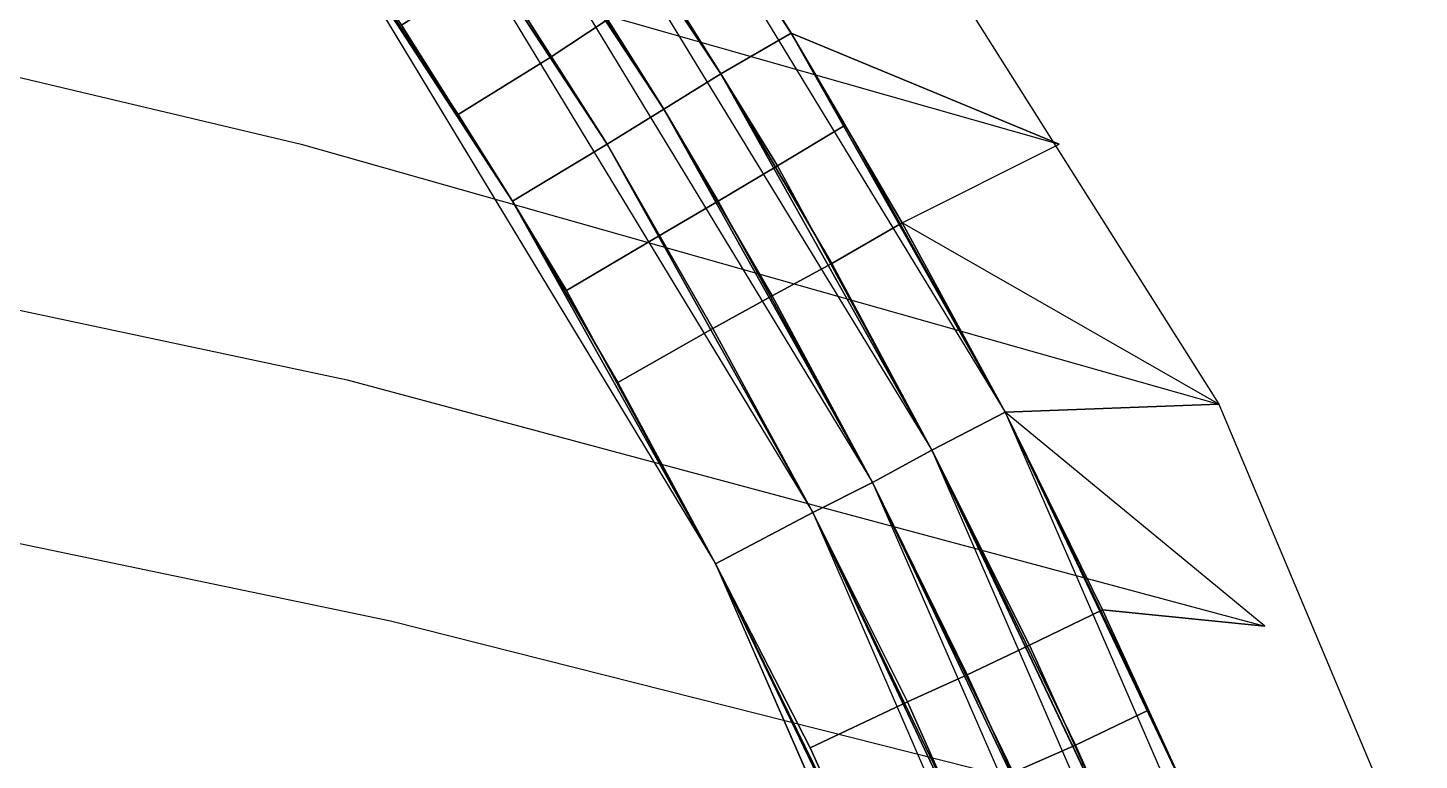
# Model space of a CAD drawing. Extents: x -24.1 to 24.1, y -24.4 to 24.4.
# Drawn here: x 17.41 to 22.55, y 9.62 to 12.32 of the extents above; entities that cross this region are included whole.
import ezdxf

# ---------------------------------------------------------------- set-up
doc = ezdxf.new("R2010")
doc.units = 0
doc.header["$MEASUREMENT"] = 0
for name, color, linetype in [('Concrete bases crown', 7, 'CONTINUOUS'), ('Concrete bases crown bottom', 7, 'CONTINUOUS'), ('Concrete bases crown side1', 7, 'CONTINUOUS'), ('Concrete bases crown side2', 7, 'CONTINUOUS'), ('Concrete bases crown side3', 7, 'CONTINUOUS'), ('Concrete bases crown side4', 7, 'CONTINUOUS'), ('Concrete bases crown top', 7, 'CONTINUOUS'), ('FEA1', 7, 'CONTINUOUS'), ('LowerTendons', 7, 'CONTINUOUS'), ('LowerTendons Crown', 7, 'CONTINUOUS'), ('Mappers', 7, 'CONTINUOUS'), ('SupportsSph', 7, 'CONTINUOUS'), ('TendonPoints1', 7, 'CONTINUOUS'), ('Tendons 1 internal', 7, 'CONTINUOUS'), ('Tendons 2 external', 7, 'CONTINUOUS'), ('Tendons 3 middle', 7, 'CONTINUOUS')]:
    doc.layers.add(name, color=color, linetype=linetype)

msp = doc.modelspace()

# ---------------------------------------------------------------- linework, layer by layer
at = {"layer": 'Concrete bases crown'}
for points in [[(19.34, 13.66, 58.95), (21.02, 10.9, 58.95), (20.23, 12.3, 57.86)], [(19.34, 13.66, 58.95), (20.23, 12.3, 57.86), (20.02, 12.64, 57.58)], [(20.23, 12.3, 54.58), (19.34, 13.66, 54.58), (19.8, 12.99, 55.13)], [(19.09, 13.48, 58.95), (20.75, 10.76, 58.95), (19.97, 12.15, 57.86)], [(19.09, 13.48, 58.95), (20.75, 10.76, 58.95), (19.97, 12.15, 57.86)], [(19.09, 13.48, 58.95), (19.97, 12.15, 57.86), (19.76, 12.48, 57.58)], [(19.09, 13.48, 58.95), (19.97, 12.15, 57.86), (19.76, 12.48, 57.58)], [(19.97, 12.15, 54.58), (19.09, 13.48, 54.58), (19.55, 12.82, 55.13)], [(19.97, 12.15, 54.58), (19.09, 13.48, 54.58), (19.55, 12.82, 55.13)], [(18.89, 13.34, 58.95), (20.53, 10.64, 58.95), (19.76, 12.02, 57.86)], [(18.89, 13.34, 58.95), (20.53, 10.64, 58.95), (19.76, 12.02, 57.86)], [(18.89, 13.34, 58.95), (19.76, 12.02, 57.86), (19.55, 12.35, 57.58)], [(18.89, 13.34, 58.95), (19.76, 12.02, 57.86), (19.55, 12.35, 57.58)], [(19.76, 12.02, 54.58), (18.89, 13.34, 54.58), (19.34, 12.69, 55.13)], [(19.76, 12.02, 54.58), (18.89, 13.34, 54.58), (19.34, 12.69, 55.13)], [(18.69, 13.2, 58.95), (20.31, 10.53, 58.95), (19.55, 11.89, 57.86)], [(18.69, 13.2, 58.95), (20.31, 10.53, 58.95), (19.55, 11.89, 57.86)], [(18.69, 13.2, 58.95), (19.55, 11.89, 57.86), (19.34, 12.21, 57.58)], [(18.69, 13.2, 58.95), (19.55, 11.89, 57.86), (19.34, 12.21, 57.58)], [(19.55, 11.89, 54.58), (18.69, 13.2, 54.58), (19.13, 12.55, 55.13)], [(19.55, 11.89, 54.58), (18.69, 13.2, 54.58), (19.13, 12.55, 55.13)], [(18.36, 12.97, 58.95), (19.95, 10.34, 58.95), (19.2, 11.68, 57.86)], [(18.36, 12.97, 58.95), (19.2, 11.68, 57.86), (19, 12, 57.58)], [(19.2, 11.68, 54.58), (18.36, 12.97, 54.58), (18.79, 12.33, 55.13)], [(21.02, 10.9, 58.95), (20.43, 11.96, 57.58), (20.23, 12.3, 57.86)], [(21.02, 10.9, 54.58), (20.23, 12.3, 54.58), (20.64, 11.6, 55.13)], [(20.75, 10.76, 58.95), (20.18, 11.81, 57.58), (19.97, 12.15, 57.86)], [(20.75, 10.76, 58.95), (20.18, 11.81, 57.58), (19.97, 12.15, 57.86)], [(20.75, 10.76, 54.58), (19.97, 12.15, 54.58), (20.38, 11.45, 55.13)], [(20.75, 10.76, 54.58), (19.97, 12.15, 54.58), (20.38, 11.45, 55.13)], [(20.53, 10.64, 58.95), (19.96, 11.68, 57.58), (19.76, 12.02, 57.86)], [(20.53, 10.64, 58.95), (19.96, 11.68, 57.58), (19.76, 12.02, 57.86)], [(20.53, 10.64, 54.58), (19.76, 12.02, 54.58), (20.16, 11.33, 55.13)], [(20.53, 10.64, 54.58), (19.76, 12.02, 54.58), (20.16, 11.33, 55.13)], [(20.31, 10.53, 58.95), (19.74, 11.55, 57.58), (19.55, 11.89, 57.86)], [(20.31, 10.53, 58.95), (19.74, 11.55, 57.58), (19.55, 11.89, 57.86)], [(20.31, 10.53, 54.58), (19.55, 11.89, 54.58), (19.94, 11.21, 55.13)], [(20.31, 10.53, 54.58), (19.55, 11.89, 54.58), (19.94, 11.21, 55.13)], [(19.95, 10.34, 58.95), (19.4, 11.35, 57.58), (19.2, 11.68, 57.86)], [(19.95, 10.34, 54.58), (19.2, 11.68, 54.58), (19.59, 11.01, 55.13)], [(21.02, 10.9, 58.95), (22.31, 7.93, 58.95), (21.72, 9.43, 57.86)], [(21.02, 10.9, 58.95), (21.72, 9.43, 57.86), (21.55, 9.8, 57.58)], [(21.72, 9.43, 54.58), (21.02, 10.9, 54.58), (21.38, 10.17, 55.13)], [(20.75, 10.76, 58.95), (22.02, 7.83, 58.95), (21.44, 9.31, 57.86)], [(20.75, 10.76, 58.95), (22.02, 7.83, 58.95), (21.44, 9.31, 57.86)], [(20.75, 10.76, 58.95), (21.44, 9.31, 57.86), (21.28, 9.67, 57.58)], [(20.75, 10.76, 58.95), (21.44, 9.31, 57.86), (21.28, 9.67, 57.58)], [(21.44, 9.31, 54.58), (20.75, 10.76, 54.58), (21.11, 10.04, 55.13)], [(21.44, 9.31, 54.58), (20.75, 10.76, 54.58), (21.11, 10.04, 55.13)], [(20.53, 10.64, 58.95), (21.79, 7.75, 58.95), (21.21, 9.21, 57.86)], [(20.53, 10.64, 58.95), (21.79, 7.75, 58.95), (21.21, 9.21, 57.86)], [(20.53, 10.64, 58.95), (21.21, 9.21, 57.86), (21.05, 9.57, 57.58)], [(20.53, 10.64, 58.95), (21.21, 9.21, 57.86), (21.05, 9.57, 57.58)], [(21.21, 9.21, 54.58), (20.53, 10.64, 54.58), (20.88, 9.93, 55.13)], [(21.21, 9.21, 54.58), (20.53, 10.64, 54.58), (20.88, 9.93, 55.13)], [(20.31, 10.53, 58.95), (21.55, 7.67, 58.95), (20.98, 9.11, 57.86)], [(20.31, 10.53, 58.95), (21.55, 7.67, 58.95), (20.98, 9.11, 57.86)], [(20.31, 10.53, 58.95), (20.98, 9.11, 57.86), (20.82, 9.47, 57.58)], [(20.31, 10.53, 58.95), (20.98, 9.11, 57.86), (20.82, 9.47, 57.58)], [(20.98, 9.11, 54.58), (20.31, 10.53, 54.58), (20.66, 9.83, 55.13)], [(20.98, 9.11, 54.58), (20.31, 10.53, 54.58), (20.66, 9.83, 55.13)], [(19.95, 10.34, 58.95), (21.18, 7.53, 58.95), (20.62, 8.95, 57.86)], [(19.95, 10.34, 58.95), (20.62, 8.95, 57.86), (20.46, 9.3, 57.58)], [(20.62, 8.95, 54.58), (19.95, 10.34, 54.58), (20.3, 9.66, 55.13)]]:
    msp.add_3dface(points, dxfattribs=at)
at = {"layer": 'Concrete bases crown bottom'}
for points in [[(18.69, 13.2, 58.95), (19.34, 12.21, 57.58), (18.69, 13.2, 56.77), (17.99, 14.13, 57.58)], [(18.36, 12.97, 58.95), (19, 12, 57.58), (18.36, 12.97, 56.77), (17.67, 13.89, 57.58)], [(19.55, 12.82, 56.22), (19.97, 12.15, 55.67), (19.55, 12.82, 55.13), (19.09, 13.48, 55.67)], [(19.09, 13.48, 56.77), (19.76, 12.48, 57.58), (19.97, 12.15, 57.13), (19.55, 12.82, 56.22)], [(19.34, 12.69, 56.22), (19.76, 12.02, 55.67), (19.34, 12.69, 55.13), (18.89, 13.34, 55.67)], [(18.89, 13.34, 56.77), (19.55, 12.35, 57.58), (19.76, 12.02, 57.13), (19.34, 12.69, 56.22)], [(19.13, 12.55, 56.22), (19.55, 11.89, 55.67), (19.13, 12.55, 55.13), (18.69, 13.2, 55.67)], [(18.69, 13.2, 56.77), (19.34, 12.21, 57.58), (19.55, 11.89, 57.13), (19.13, 12.55, 56.22)], [(18.79, 12.33, 56.22), (19.2, 11.68, 55.67), (18.79, 12.33, 55.13), (18.36, 12.97, 55.67)], [(18.36, 12.97, 56.77), (19, 12, 57.58), (19.2, 11.68, 57.13), (18.79, 12.33, 56.22)], [(19.97, 12.15, 55.67), (20.38, 11.45, 55.13), (19.97, 12.15, 54.58), (19.55, 12.82, 55.13)], [(19.55, 12.82, 56.22), (19.97, 12.15, 57.13), (20.38, 11.45, 56.22), (19.97, 12.15, 55.67)], [(19.76, 12.02, 55.67), (20.16, 11.33, 55.13), (19.76, 12.02, 54.58), (19.34, 12.69, 55.13)], [(19.34, 12.69, 56.22), (19.76, 12.02, 57.13), (20.16, 11.33, 56.22), (19.76, 12.02, 55.67)], [(19.55, 11.89, 55.67), (19.94, 11.21, 55.13), (19.55, 11.89, 54.58), (19.13, 12.55, 55.13)], [(19.13, 12.55, 56.22), (19.55, 11.89, 57.13), (19.94, 11.21, 56.22), (19.55, 11.89, 55.67)], [(19.76, 12.48, 57.58), (19.97, 12.15, 57.86), (20.18, 11.81, 57.58), (19.97, 12.15, 57.13)], [(19.55, 12.35, 57.58), (19.76, 12.02, 57.86), (19.96, 11.68, 57.58), (19.76, 12.02, 57.13)], [(19.2, 11.68, 55.67), (19.59, 11.01, 55.13), (19.2, 11.68, 54.58), (18.79, 12.33, 55.13)], [(18.79, 12.33, 56.22), (19.2, 11.68, 57.13), (19.59, 11.01, 56.22), (19.2, 11.68, 55.67)], [(19.34, 12.21, 57.58), (19.55, 11.89, 57.86), (19.74, 11.55, 57.58), (19.55, 11.89, 57.13)], [(20.38, 11.45, 56.22), (20.75, 10.76, 55.67), (20.38, 11.45, 55.13), (19.97, 12.15, 55.67)], [(19.97, 12.15, 57.13), (20.18, 11.81, 57.58), (20.75, 10.76, 56.77), (20.38, 11.45, 56.22)], [(19, 12, 57.58), (19.2, 11.68, 57.86), (19.4, 11.35, 57.58), (19.2, 11.68, 57.13)], [(20.16, 11.33, 56.22), (20.53, 10.64, 55.67), (20.16, 11.33, 55.13), (19.76, 12.02, 55.67)], [(19.76, 12.02, 57.13), (19.96, 11.68, 57.58), (20.53, 10.64, 56.77), (20.16, 11.33, 56.22)], [(19.94, 11.21, 56.22), (20.31, 10.53, 55.67), (19.94, 11.21, 55.13), (19.55, 11.89, 55.67)], [(19.55, 11.89, 57.13), (19.74, 11.55, 57.58), (20.31, 10.53, 56.77), (19.94, 11.21, 56.22)], [(20.75, 10.76, 58.95), (21.28, 9.67, 57.58), (20.75, 10.76, 56.77), (20.18, 11.81, 57.58)], [(19.59, 11.01, 56.22), (19.95, 10.34, 55.67), (19.59, 11.01, 55.13), (19.2, 11.68, 55.67)], [(19.2, 11.68, 57.13), (19.4, 11.35, 57.58), (19.95, 10.34, 56.77), (19.59, 11.01, 56.22)], [(20.53, 10.64, 58.95), (21.05, 9.57, 57.58), (20.53, 10.64, 56.77), (19.96, 11.68, 57.58)], [(20.31, 10.53, 58.95), (20.82, 9.47, 57.58), (20.31, 10.53, 56.77), (19.74, 11.55, 57.58)], [(20.75, 10.76, 55.67), (21.11, 10.04, 55.13), (20.75, 10.76, 54.58), (20.38, 11.45, 55.13)], [(20.75, 10.76, 56.77), (21.11, 10.04, 56.22), (20.75, 10.76, 55.67), (20.38, 11.45, 56.22)], [(19.95, 10.34, 58.95), (20.46, 9.3, 57.58), (19.95, 10.34, 56.77), (19.4, 11.35, 57.58)], [(20.53, 10.64, 55.67), (20.88, 9.93, 55.13), (20.53, 10.64, 54.58), (20.16, 11.33, 55.13)], [(20.53, 10.64, 56.77), (20.88, 9.93, 56.22), (20.53, 10.64, 55.67), (20.16, 11.33, 56.22)], [(20.31, 10.53, 55.67), (20.66, 9.83, 55.13), (20.31, 10.53, 54.58), (19.94, 11.21, 55.13)], [(20.31, 10.53, 56.77), (20.66, 9.83, 56.22), (20.31, 10.53, 55.67), (19.94, 11.21, 56.22)], [(19.95, 10.34, 55.67), (20.3, 9.66, 55.13), (19.95, 10.34, 54.58), (19.59, 11.01, 55.13)], [(19.95, 10.34, 56.77), (20.3, 9.66, 56.22), (19.95, 10.34, 55.67), (19.59, 11.01, 56.22)], [(21.11, 10.04, 56.22), (21.44, 9.31, 55.67), (21.11, 10.04, 55.13), (20.75, 10.76, 55.67)], [(21.28, 9.67, 57.58), (21.44, 9.31, 57.13), (21.11, 10.04, 56.22), (20.75, 10.76, 56.77)], [(20.88, 9.93, 56.22), (21.21, 9.21, 55.67), (20.88, 9.93, 55.13), (20.53, 10.64, 55.67)], [(21.05, 9.57, 57.58), (21.21, 9.21, 57.13), (20.88, 9.93, 56.22), (20.53, 10.64, 56.77)], [(20.66, 9.83, 56.22), (20.98, 9.11, 55.67), (20.66, 9.83, 55.13), (20.31, 10.53, 55.67)], [(20.82, 9.47, 57.58), (20.98, 9.11, 57.13), (20.66, 9.83, 56.22), (20.31, 10.53, 56.77)], [(20.3, 9.66, 56.22), (20.62, 8.95, 55.67), (20.3, 9.66, 55.13), (19.95, 10.34, 55.67)], [(20.46, 9.3, 57.58), (20.62, 8.95, 57.13), (20.3, 9.66, 56.22), (19.95, 10.34, 56.77)], [(21.44, 9.31, 55.67), (21.75, 8.57, 55.13), (21.44, 9.31, 54.58), (21.11, 10.04, 55.13)], [(21.11, 10.04, 56.22), (21.44, 9.31, 57.13), (21.75, 8.57, 56.22), (21.44, 9.31, 55.67)], [(21.21, 9.21, 55.67), (21.51, 8.48, 55.13), (21.21, 9.21, 54.58), (20.88, 9.93, 55.13)], [(20.88, 9.93, 56.22), (21.21, 9.21, 57.13), (21.51, 8.48, 56.22), (21.21, 9.21, 55.67)], [(20.98, 9.11, 55.67), (21.28, 8.39, 55.13), (20.98, 9.11, 54.58), (20.66, 9.83, 55.13)], [(20.66, 9.83, 56.22), (20.98, 9.11, 57.13), (21.28, 8.39, 56.22), (20.98, 9.11, 55.67)], [(21.28, 9.67, 57.58), (21.44, 9.31, 57.86), (21.6, 8.95, 57.58), (21.44, 9.31, 57.13)], [(20.62, 8.95, 55.67), (20.91, 8.24, 55.13), (20.62, 8.95, 54.58), (20.3, 9.66, 55.13)], [(20.3, 9.66, 56.22), (20.62, 8.95, 57.13), (20.91, 8.24, 56.22), (20.62, 8.95, 55.67)]]:
    msp.add_3dface(points, dxfattribs=at)
at = {"layer": 'Concrete bases crown side1'}
for points in [[(18.69, 13.2, 58.95), (19.34, 12.21, 57.58), (19.55, 12.35, 57.58), (18.89, 13.34, 58.95)], [(18.69, 13.2, 56.77), (19.34, 12.21, 57.58), (19.55, 12.35, 57.58), (18.89, 13.34, 56.77)], [(18.36, 12.97, 58.95), (19, 12, 57.58), (19.34, 12.21, 57.58), (18.69, 13.2, 58.95)], [(18.36, 12.97, 56.77), (19, 12, 57.58), (19.34, 12.21, 57.58), (18.69, 13.2, 56.77)], [(19.55, 12.82, 56.22), (19.97, 12.15, 55.67), (20.23, 12.3, 55.67), (19.8, 12.99, 56.22)], [(19.55, 12.82, 56.22), (19.97, 12.15, 57.13), (20.23, 12.3, 57.13), (19.8, 12.99, 56.22)], [(19.34, 12.69, 56.22), (19.76, 12.02, 55.67), (19.97, 12.15, 55.67), (19.55, 12.82, 56.22)], [(19.34, 12.69, 56.22), (19.76, 12.02, 57.13), (19.97, 12.15, 57.13), (19.55, 12.82, 56.22)], [(19.13, 12.55, 56.22), (19.55, 11.89, 55.67), (19.76, 12.02, 55.67), (19.34, 12.69, 56.22)], [(19.13, 12.55, 56.22), (19.55, 11.89, 57.13), (19.76, 12.02, 57.13), (19.34, 12.69, 56.22)], [(19.76, 12.48, 57.58), (19.97, 12.15, 57.86), (20.23, 12.3, 57.86), (20.02, 12.64, 57.58)], [(18.79, 12.33, 56.22), (19.2, 11.68, 55.67), (19.55, 11.89, 55.67), (19.13, 12.55, 56.22)], [(18.79, 12.33, 56.22), (19.2, 11.68, 57.13), (19.55, 11.89, 57.13), (19.13, 12.55, 56.22)], [(19.55, 12.35, 57.58), (19.76, 12.02, 57.86), (19.97, 12.15, 57.86), (19.76, 12.48, 57.58)], [(19.34, 12.21, 57.58), (19.55, 11.89, 57.86), (19.76, 12.02, 57.86), (19.55, 12.35, 57.58)], [(19.97, 12.15, 55.67), (20.38, 11.45, 55.13), (20.64, 11.6, 55.13), (20.23, 12.3, 55.67)], [(19.97, 12.15, 57.13), (20.18, 11.81, 57.58), (20.43, 11.96, 57.58), (20.23, 12.3, 57.13)], [(19, 12, 57.58), (19.2, 11.68, 57.86), (19.55, 11.89, 57.86), (19.34, 12.21, 57.58)], [(19.76, 12.02, 55.67), (20.16, 11.33, 55.13), (20.38, 11.45, 55.13), (19.97, 12.15, 55.67)], [(19.76, 12.02, 57.13), (19.96, 11.68, 57.58), (20.18, 11.81, 57.58), (19.97, 12.15, 57.13)], [(19.55, 11.89, 55.67), (19.94, 11.21, 55.13), (20.16, 11.33, 55.13), (19.76, 12.02, 55.67)], [(19.55, 11.89, 57.13), (19.74, 11.55, 57.58), (19.96, 11.68, 57.58), (19.76, 12.02, 57.13)], [(19.2, 11.68, 55.67), (19.59, 11.01, 55.13), (19.94, 11.21, 55.13), (19.55, 11.89, 55.67)], [(19.2, 11.68, 57.13), (19.4, 11.35, 57.58), (19.74, 11.55, 57.58), (19.55, 11.89, 57.13)], [(20.38, 11.45, 56.22), (20.75, 10.76, 55.67), (21.02, 10.9, 55.67), (20.64, 11.6, 56.22)], [(20.16, 11.33, 56.22), (20.53, 10.64, 55.67), (20.75, 10.76, 55.67), (20.38, 11.45, 56.22)], [(19.94, 11.21, 56.22), (20.31, 10.53, 55.67), (20.53, 10.64, 55.67), (20.16, 11.33, 56.22)], [(19.59, 11.01, 56.22), (19.95, 10.34, 55.67), (20.31, 10.53, 55.67), (19.94, 11.21, 56.22)], [(20.75, 10.76, 58.95), (21.28, 9.67, 57.58), (21.55, 9.8, 57.58), (21.02, 10.9, 58.95)], [(20.75, 10.76, 55.67), (21.11, 10.04, 55.13), (21.38, 10.17, 55.13), (21.02, 10.9, 55.67)], [(20.75, 10.76, 56.77), (21.11, 10.04, 56.22), (21.38, 10.17, 56.22), (21.02, 10.9, 56.77)], [(20.53, 10.64, 58.95), (21.05, 9.57, 57.58), (21.28, 9.67, 57.58), (20.75, 10.76, 58.95)], [(20.53, 10.64, 55.67), (20.88, 9.93, 55.13), (21.11, 10.04, 55.13), (20.75, 10.76, 55.67)], [(20.53, 10.64, 56.77), (20.88, 9.93, 56.22), (21.11, 10.04, 56.22), (20.75, 10.76, 56.77)], [(20.31, 10.53, 58.95), (20.82, 9.47, 57.58), (21.05, 9.57, 57.58), (20.53, 10.64, 58.95)], [(20.31, 10.53, 55.67), (20.66, 9.83, 55.13), (20.88, 9.93, 55.13), (20.53, 10.64, 55.67)], [(20.31, 10.53, 56.77), (20.66, 9.83, 56.22), (20.88, 9.93, 56.22), (20.53, 10.64, 56.77)], [(19.95, 10.34, 58.95), (20.46, 9.3, 57.58), (20.82, 9.47, 57.58), (20.31, 10.53, 58.95)], [(19.95, 10.34, 55.67), (20.3, 9.66, 55.13), (20.66, 9.83, 55.13), (20.31, 10.53, 55.67)], [(19.95, 10.34, 56.77), (20.3, 9.66, 56.22), (20.66, 9.83, 56.22), (20.31, 10.53, 56.77)], [(21.11, 10.04, 56.22), (21.44, 9.31, 55.67), (21.72, 9.43, 55.67), (21.38, 10.17, 56.22)], [(21.11, 10.04, 56.22), (21.44, 9.31, 57.13), (21.72, 9.43, 57.13), (21.38, 10.17, 56.22)], [(20.88, 9.93, 56.22), (21.21, 9.21, 55.67), (21.44, 9.31, 55.67), (21.11, 10.04, 56.22)], [(20.88, 9.93, 56.22), (21.21, 9.21, 57.13), (21.44, 9.31, 57.13), (21.11, 10.04, 56.22)], [(20.66, 9.83, 56.22), (20.98, 9.11, 55.67), (21.21, 9.21, 55.67), (20.88, 9.93, 56.22)], [(20.66, 9.83, 56.22), (20.98, 9.11, 57.13), (21.21, 9.21, 57.13), (20.88, 9.93, 56.22)], [(20.3, 9.66, 56.22), (20.62, 8.95, 55.67), (20.98, 9.11, 55.67), (20.66, 9.83, 56.22)], [(20.3, 9.66, 56.22), (20.62, 8.95, 57.13), (20.98, 9.11, 57.13), (20.66, 9.83, 56.22)], [(21.28, 9.67, 57.58), (21.44, 9.31, 57.86), (21.72, 9.43, 57.86), (21.55, 9.8, 57.58)], [(21.28, 9.67, 57.58), (21.44, 9.31, 57.13), (21.72, 9.43, 57.13), (21.55, 9.8, 57.58)], [(21.05, 9.57, 57.58), (21.21, 9.21, 57.86), (21.44, 9.31, 57.86), (21.28, 9.67, 57.58)], [(21.05, 9.57, 57.58), (21.21, 9.21, 57.13), (21.44, 9.31, 57.13), (21.28, 9.67, 57.58)]]:
    msp.add_3dface(points, dxfattribs=at)
at = {"layer": 'Concrete bases crown side2'}
for points in [[(19.34, 12.21, 57.58), (18.69, 13.2, 56.77), (18.89, 13.34, 56.77), (19.55, 12.35, 57.58)], [(19, 12, 57.58), (18.36, 12.97, 56.77), (18.69, 13.2, 56.77), (19.34, 12.21, 57.58)], [(19.97, 12.15, 55.67), (19.55, 12.82, 55.13), (19.8, 12.99, 55.13), (20.23, 12.3, 55.67)], [(19.76, 12.02, 55.67), (19.34, 12.69, 55.13), (19.55, 12.82, 55.13), (19.97, 12.15, 55.67)], [(19.55, 11.89, 55.67), (19.13, 12.55, 55.13), (19.34, 12.69, 55.13), (19.76, 12.02, 55.67)], [(19.76, 12.48, 57.58), (19.97, 12.15, 57.13), (20.23, 12.3, 57.13), (20.02, 12.64, 57.58)], [(19.2, 11.68, 55.67), (18.79, 12.33, 55.13), (19.13, 12.55, 55.13), (19.55, 11.89, 55.67)], [(19.55, 12.35, 57.58), (19.76, 12.02, 57.13), (19.97, 12.15, 57.13), (19.76, 12.48, 57.58)], [(19.34, 12.21, 57.58), (19.55, 11.89, 57.13), (19.76, 12.02, 57.13), (19.55, 12.35, 57.58)], [(19.97, 12.15, 57.86), (20.18, 11.81, 57.58), (20.43, 11.96, 57.58), (20.23, 12.3, 57.86)], [(20.38, 11.45, 55.13), (19.97, 12.15, 54.58), (20.23, 12.3, 54.58), (20.64, 11.6, 55.13)], [(19.97, 12.15, 57.13), (20.38, 11.45, 56.22), (20.64, 11.6, 56.22), (20.23, 12.3, 57.13)], [(19, 12, 57.58), (19.2, 11.68, 57.13), (19.55, 11.89, 57.13), (19.34, 12.21, 57.58)], [(19.76, 12.02, 57.86), (19.96, 11.68, 57.58), (20.18, 11.81, 57.58), (19.97, 12.15, 57.86)], [(20.16, 11.33, 55.13), (19.76, 12.02, 54.58), (19.97, 12.15, 54.58), (20.38, 11.45, 55.13)], [(19.76, 12.02, 57.13), (20.16, 11.33, 56.22), (20.38, 11.45, 56.22), (19.97, 12.15, 57.13)], [(19.55, 11.89, 57.86), (19.74, 11.55, 57.58), (19.96, 11.68, 57.58), (19.76, 12.02, 57.86)], [(19.94, 11.21, 55.13), (19.55, 11.89, 54.58), (19.76, 12.02, 54.58), (20.16, 11.33, 55.13)], [(19.55, 11.89, 57.13), (19.94, 11.21, 56.22), (20.16, 11.33, 56.22), (19.76, 12.02, 57.13)], [(20.18, 11.81, 57.58), (20.75, 10.76, 56.77), (21.02, 10.9, 56.77), (20.43, 11.96, 57.58)], [(19.2, 11.68, 57.86), (19.4, 11.35, 57.58), (19.74, 11.55, 57.58), (19.55, 11.89, 57.86)], [(19.59, 11.01, 55.13), (19.2, 11.68, 54.58), (19.55, 11.89, 54.58), (19.94, 11.21, 55.13)], [(19.2, 11.68, 57.13), (19.59, 11.01, 56.22), (19.94, 11.21, 56.22), (19.55, 11.89, 57.13)], [(19.96, 11.68, 57.58), (20.53, 10.64, 56.77), (20.75, 10.76, 56.77), (20.18, 11.81, 57.58)], [(19.74, 11.55, 57.58), (20.31, 10.53, 56.77), (20.53, 10.64, 56.77), (19.96, 11.68, 57.58)], [(20.75, 10.76, 55.67), (20.38, 11.45, 55.13), (20.64, 11.6, 55.13), (21.02, 10.9, 55.67)], [(19.4, 11.35, 57.58), (19.95, 10.34, 56.77), (20.31, 10.53, 56.77), (19.74, 11.55, 57.58)], [(20.53, 10.64, 55.67), (20.16, 11.33, 55.13), (20.38, 11.45, 55.13), (20.75, 10.76, 55.67)], [(20.31, 10.53, 55.67), (19.94, 11.21, 55.13), (20.16, 11.33, 55.13), (20.53, 10.64, 55.67)], [(19.95, 10.34, 55.67), (19.59, 11.01, 55.13), (19.94, 11.21, 55.13), (20.31, 10.53, 55.67)], [(21.28, 9.67, 57.58), (20.75, 10.76, 56.77), (21.02, 10.9, 56.77), (21.55, 9.8, 57.58)], [(21.11, 10.04, 55.13), (20.75, 10.76, 54.58), (21.02, 10.9, 54.58), (21.38, 10.17, 55.13)], [(21.11, 10.04, 56.22), (20.75, 10.76, 55.67), (21.02, 10.9, 55.67), (21.38, 10.17, 56.22)], [(21.05, 9.57, 57.58), (20.53, 10.64, 56.77), (20.75, 10.76, 56.77), (21.28, 9.67, 57.58)], [(20.88, 9.93, 55.13), (20.53, 10.64, 54.58), (20.75, 10.76, 54.58), (21.11, 10.04, 55.13)], [(20.88, 9.93, 56.22), (20.53, 10.64, 55.67), (20.75, 10.76, 55.67), (21.11, 10.04, 56.22)], [(20.82, 9.47, 57.58), (20.31, 10.53, 56.77), (20.53, 10.64, 56.77), (21.05, 9.57, 57.58)], [(20.66, 9.83, 55.13), (20.31, 10.53, 54.58), (20.53, 10.64, 54.58), (20.88, 9.93, 55.13)], [(20.66, 9.83, 56.22), (20.31, 10.53, 55.67), (20.53, 10.64, 55.67), (20.88, 9.93, 56.22)], [(20.46, 9.3, 57.58), (19.95, 10.34, 56.77), (20.31, 10.53, 56.77), (20.82, 9.47, 57.58)], [(20.3, 9.66, 55.13), (19.95, 10.34, 54.58), (20.31, 10.53, 54.58), (20.66, 9.83, 55.13)], [(20.3, 9.66, 56.22), (19.95, 10.34, 55.67), (20.31, 10.53, 55.67), (20.66, 9.83, 56.22)], [(21.44, 9.31, 55.67), (21.11, 10.04, 55.13), (21.38, 10.17, 55.13), (21.72, 9.43, 55.67)], [(21.44, 9.31, 57.13), (21.11, 10.04, 56.22), (21.38, 10.17, 56.22), (21.72, 9.43, 57.13)], [(21.21, 9.21, 55.67), (20.88, 9.93, 55.13), (21.11, 10.04, 55.13), (21.44, 9.31, 55.67)], [(21.21, 9.21, 57.13), (20.88, 9.93, 56.22), (21.11, 10.04, 56.22), (21.44, 9.31, 57.13)], [(20.98, 9.11, 55.67), (20.66, 9.83, 55.13), (20.88, 9.93, 55.13), (21.21, 9.21, 55.67)], [(20.98, 9.11, 57.13), (20.66, 9.83, 56.22), (20.88, 9.93, 56.22), (21.21, 9.21, 57.13)], [(20.62, 8.95, 55.67), (20.3, 9.66, 55.13), (20.66, 9.83, 55.13), (20.98, 9.11, 55.67)], [(20.62, 8.95, 57.13), (20.3, 9.66, 56.22), (20.66, 9.83, 56.22), (20.98, 9.11, 57.13)]]:
    msp.add_3dface(points, dxfattribs=at)
at = {"layer": 'Concrete bases crown side3'}
for points in [[(19.97, 12.15, 54.58), (19.55, 12.82, 55.13), (19.8, 12.99, 55.13), (20.23, 12.3, 54.58)], [(19.97, 12.15, 57.13), (19.55, 12.82, 56.22), (19.8, 12.99, 56.22), (20.23, 12.3, 57.13)], [(19.76, 12.02, 54.58), (19.34, 12.69, 55.13), (19.55, 12.82, 55.13), (19.97, 12.15, 54.58)], [(19.76, 12.02, 57.13), (19.34, 12.69, 56.22), (19.55, 12.82, 56.22), (19.97, 12.15, 57.13)], [(19.55, 11.89, 54.58), (19.13, 12.55, 55.13), (19.34, 12.69, 55.13), (19.76, 12.02, 54.58)], [(19.55, 11.89, 57.13), (19.13, 12.55, 56.22), (19.34, 12.69, 56.22), (19.76, 12.02, 57.13)], [(19.2, 11.68, 54.58), (18.79, 12.33, 55.13), (19.13, 12.55, 55.13), (19.55, 11.89, 54.58)], [(19.2, 11.68, 57.13), (18.79, 12.33, 56.22), (19.13, 12.55, 56.22), (19.55, 11.89, 57.13)], [(20.18, 11.81, 57.58), (19.97, 12.15, 57.13), (20.23, 12.3, 57.13), (20.43, 11.96, 57.58)], [(20.38, 11.45, 55.13), (19.97, 12.15, 55.67), (20.23, 12.3, 55.67), (20.64, 11.6, 55.13)], [(20.38, 11.45, 56.22), (19.97, 12.15, 55.67), (20.23, 12.3, 55.67), (20.64, 11.6, 56.22)], [(19.96, 11.68, 57.58), (19.76, 12.02, 57.13), (19.97, 12.15, 57.13), (20.18, 11.81, 57.58)], [(20.16, 11.33, 55.13), (19.76, 12.02, 55.67), (19.97, 12.15, 55.67), (20.38, 11.45, 55.13)], [(20.16, 11.33, 56.22), (19.76, 12.02, 55.67), (19.97, 12.15, 55.67), (20.38, 11.45, 56.22)], [(19.74, 11.55, 57.58), (19.55, 11.89, 57.13), (19.76, 12.02, 57.13), (19.96, 11.68, 57.58)], [(19.94, 11.21, 55.13), (19.55, 11.89, 55.67), (19.76, 12.02, 55.67), (20.16, 11.33, 55.13)], [(19.94, 11.21, 56.22), (19.55, 11.89, 55.67), (19.76, 12.02, 55.67), (20.16, 11.33, 56.22)], [(20.75, 10.76, 56.77), (20.18, 11.81, 57.58), (20.43, 11.96, 57.58), (21.02, 10.9, 56.77)], [(19.4, 11.35, 57.58), (19.2, 11.68, 57.13), (19.55, 11.89, 57.13), (19.74, 11.55, 57.58)], [(19.59, 11.01, 55.13), (19.2, 11.68, 55.67), (19.55, 11.89, 55.67), (19.94, 11.21, 55.13)], [(19.59, 11.01, 56.22), (19.2, 11.68, 55.67), (19.55, 11.89, 55.67), (19.94, 11.21, 56.22)], [(20.53, 10.64, 56.77), (19.96, 11.68, 57.58), (20.18, 11.81, 57.58), (20.75, 10.76, 56.77)], [(20.31, 10.53, 56.77), (19.74, 11.55, 57.58), (19.96, 11.68, 57.58), (20.53, 10.64, 56.77)], [(20.75, 10.76, 54.58), (20.38, 11.45, 55.13), (20.64, 11.6, 55.13), (21.02, 10.9, 54.58)], [(20.75, 10.76, 55.67), (20.38, 11.45, 56.22), (20.64, 11.6, 56.22), (21.02, 10.9, 55.67)], [(20.75, 10.76, 56.77), (20.38, 11.45, 56.22), (20.64, 11.6, 56.22), (21.02, 10.9, 56.77)], [(19.95, 10.34, 56.77), (19.4, 11.35, 57.58), (19.74, 11.55, 57.58), (20.31, 10.53, 56.77)], [(20.53, 10.64, 54.58), (20.16, 11.33, 55.13), (20.38, 11.45, 55.13), (20.75, 10.76, 54.58)], [(20.53, 10.64, 55.67), (20.16, 11.33, 56.22), (20.38, 11.45, 56.22), (20.75, 10.76, 55.67)], [(20.53, 10.64, 56.77), (20.16, 11.33, 56.22), (20.38, 11.45, 56.22), (20.75, 10.76, 56.77)], [(20.31, 10.53, 54.58), (19.94, 11.21, 55.13), (20.16, 11.33, 55.13), (20.53, 10.64, 54.58)], [(20.31, 10.53, 55.67), (19.94, 11.21, 56.22), (20.16, 11.33, 56.22), (20.53, 10.64, 55.67)], [(20.31, 10.53, 56.77), (19.94, 11.21, 56.22), (20.16, 11.33, 56.22), (20.53, 10.64, 56.77)], [(19.95, 10.34, 54.58), (19.59, 11.01, 55.13), (19.94, 11.21, 55.13), (20.31, 10.53, 54.58)], [(19.95, 10.34, 55.67), (19.59, 11.01, 56.22), (19.94, 11.21, 56.22), (20.31, 10.53, 55.67)], [(19.95, 10.34, 56.77), (19.59, 11.01, 56.22), (19.94, 11.21, 56.22), (20.31, 10.53, 56.77)], [(21.11, 10.04, 55.13), (20.75, 10.76, 55.67), (21.02, 10.9, 55.67), (21.38, 10.17, 55.13)], [(21.11, 10.04, 56.22), (20.75, 10.76, 56.77), (21.02, 10.9, 56.77), (21.38, 10.17, 56.22)], [(20.88, 9.93, 55.13), (20.53, 10.64, 55.67), (20.75, 10.76, 55.67), (21.11, 10.04, 55.13)], [(20.88, 9.93, 56.22), (20.53, 10.64, 56.77), (20.75, 10.76, 56.77), (21.11, 10.04, 56.22)], [(20.66, 9.83, 55.13), (20.31, 10.53, 55.67), (20.53, 10.64, 55.67), (20.88, 9.93, 55.13)], [(20.66, 9.83, 56.22), (20.31, 10.53, 56.77), (20.53, 10.64, 56.77), (20.88, 9.93, 56.22)], [(20.3, 9.66, 55.13), (19.95, 10.34, 55.67), (20.31, 10.53, 55.67), (20.66, 9.83, 55.13)], [(20.3, 9.66, 56.22), (19.95, 10.34, 56.77), (20.31, 10.53, 56.77), (20.66, 9.83, 56.22)], [(21.44, 9.31, 54.58), (21.11, 10.04, 55.13), (21.38, 10.17, 55.13), (21.72, 9.43, 54.58)], [(21.21, 9.21, 54.58), (20.88, 9.93, 55.13), (21.11, 10.04, 55.13), (21.44, 9.31, 54.58)], [(20.98, 9.11, 54.58), (20.66, 9.83, 55.13), (20.88, 9.93, 55.13), (21.21, 9.21, 54.58)], [(20.62, 8.95, 54.58), (20.3, 9.66, 55.13), (20.66, 9.83, 55.13), (20.98, 9.11, 54.58)]]:
    msp.add_3dface(points, dxfattribs=at)
at = {"layer": 'Concrete bases crown side4'}
for points in [[(19.55, 12.82, 55.13), (19.97, 12.15, 55.67), (20.23, 12.3, 55.67), (19.8, 12.99, 55.13)], [(19.97, 12.15, 55.67), (19.55, 12.82, 56.22), (19.8, 12.99, 56.22), (20.23, 12.3, 55.67)], [(19.34, 12.69, 55.13), (19.76, 12.02, 55.67), (19.97, 12.15, 55.67), (19.55, 12.82, 55.13)], [(19.76, 12.02, 55.67), (19.34, 12.69, 56.22), (19.55, 12.82, 56.22), (19.97, 12.15, 55.67)], [(19.13, 12.55, 55.13), (19.55, 11.89, 55.67), (19.76, 12.02, 55.67), (19.34, 12.69, 55.13)], [(19.55, 11.89, 55.67), (19.13, 12.55, 56.22), (19.34, 12.69, 56.22), (19.76, 12.02, 55.67)], [(19.97, 12.15, 57.13), (19.76, 12.48, 57.58), (20.02, 12.64, 57.58), (20.23, 12.3, 57.13)], [(18.79, 12.33, 55.13), (19.2, 11.68, 55.67), (19.55, 11.89, 55.67), (19.13, 12.55, 55.13)], [(19.2, 11.68, 55.67), (18.79, 12.33, 56.22), (19.13, 12.55, 56.22), (19.55, 11.89, 55.67)], [(19.76, 12.02, 57.13), (19.55, 12.35, 57.58), (19.76, 12.48, 57.58), (19.97, 12.15, 57.13)], [(19.55, 11.89, 57.13), (19.34, 12.21, 57.58), (19.55, 12.35, 57.58), (19.76, 12.02, 57.13)], [(19.97, 12.15, 55.67), (20.38, 11.45, 56.22), (20.64, 11.6, 56.22), (20.23, 12.3, 55.67)], [(20.38, 11.45, 56.22), (19.97, 12.15, 57.13), (20.23, 12.3, 57.13), (20.64, 11.6, 56.22)], [(19.2, 11.68, 57.13), (19, 12, 57.58), (19.34, 12.21, 57.58), (19.55, 11.89, 57.13)], [(19.76, 12.02, 55.67), (20.16, 11.33, 56.22), (20.38, 11.45, 56.22), (19.97, 12.15, 55.67)], [(20.16, 11.33, 56.22), (19.76, 12.02, 57.13), (19.97, 12.15, 57.13), (20.38, 11.45, 56.22)], [(19.55, 11.89, 55.67), (19.94, 11.21, 56.22), (20.16, 11.33, 56.22), (19.76, 12.02, 55.67)], [(19.94, 11.21, 56.22), (19.55, 11.89, 57.13), (19.76, 12.02, 57.13), (20.16, 11.33, 56.22)], [(20.18, 11.81, 57.58), (20.75, 10.76, 58.95), (21.02, 10.9, 58.95), (20.43, 11.96, 57.58)], [(19.2, 11.68, 55.67), (19.59, 11.01, 56.22), (19.94, 11.21, 56.22), (19.55, 11.89, 55.67)], [(19.59, 11.01, 56.22), (19.2, 11.68, 57.13), (19.55, 11.89, 57.13), (19.94, 11.21, 56.22)], [(19.96, 11.68, 57.58), (20.53, 10.64, 58.95), (20.75, 10.76, 58.95), (20.18, 11.81, 57.58)], [(19.74, 11.55, 57.58), (20.31, 10.53, 58.95), (20.53, 10.64, 58.95), (19.96, 11.68, 57.58)], [(20.38, 11.45, 55.13), (20.75, 10.76, 55.67), (21.02, 10.9, 55.67), (20.64, 11.6, 55.13)], [(20.38, 11.45, 56.22), (20.75, 10.76, 56.77), (21.02, 10.9, 56.77), (20.64, 11.6, 56.22)], [(19.4, 11.35, 57.58), (19.95, 10.34, 58.95), (20.31, 10.53, 58.95), (19.74, 11.55, 57.58)], [(20.16, 11.33, 55.13), (20.53, 10.64, 55.67), (20.75, 10.76, 55.67), (20.38, 11.45, 55.13)], [(20.16, 11.33, 56.22), (20.53, 10.64, 56.77), (20.75, 10.76, 56.77), (20.38, 11.45, 56.22)], [(19.94, 11.21, 55.13), (20.31, 10.53, 55.67), (20.53, 10.64, 55.67), (20.16, 11.33, 55.13)], [(19.94, 11.21, 56.22), (20.31, 10.53, 56.77), (20.53, 10.64, 56.77), (20.16, 11.33, 56.22)], [(19.59, 11.01, 55.13), (19.95, 10.34, 55.67), (20.31, 10.53, 55.67), (19.94, 11.21, 55.13)], [(19.59, 11.01, 56.22), (19.95, 10.34, 56.77), (20.31, 10.53, 56.77), (19.94, 11.21, 56.22)], [(20.75, 10.76, 55.67), (21.11, 10.04, 56.22), (21.38, 10.17, 56.22), (21.02, 10.9, 55.67)], [(20.75, 10.76, 56.77), (21.28, 9.67, 57.58), (21.55, 9.8, 57.58), (21.02, 10.9, 56.77)], [(20.53, 10.64, 55.67), (20.88, 9.93, 56.22), (21.11, 10.04, 56.22), (20.75, 10.76, 55.67)], [(20.53, 10.64, 56.77), (21.05, 9.57, 57.58), (21.28, 9.67, 57.58), (20.75, 10.76, 56.77)], [(20.31, 10.53, 55.67), (20.66, 9.83, 56.22), (20.88, 9.93, 56.22), (20.53, 10.64, 55.67)], [(20.31, 10.53, 56.77), (20.82, 9.47, 57.58), (21.05, 9.57, 57.58), (20.53, 10.64, 56.77)], [(19.95, 10.34, 55.67), (20.3, 9.66, 56.22), (20.66, 9.83, 56.22), (20.31, 10.53, 55.67)], [(19.95, 10.34, 56.77), (20.46, 9.3, 57.58), (20.82, 9.47, 57.58), (20.31, 10.53, 56.77)], [(21.11, 10.04, 55.13), (21.44, 9.31, 55.67), (21.72, 9.43, 55.67), (21.38, 10.17, 55.13)], [(21.44, 9.31, 55.67), (21.11, 10.04, 56.22), (21.38, 10.17, 56.22), (21.72, 9.43, 55.67)], [(20.88, 9.93, 55.13), (21.21, 9.21, 55.67), (21.44, 9.31, 55.67), (21.11, 10.04, 55.13)], [(21.21, 9.21, 55.67), (20.88, 9.93, 56.22), (21.11, 10.04, 56.22), (21.44, 9.31, 55.67)], [(20.66, 9.83, 55.13), (20.98, 9.11, 55.67), (21.21, 9.21, 55.67), (20.88, 9.93, 55.13)], [(20.98, 9.11, 55.67), (20.66, 9.83, 56.22), (20.88, 9.93, 56.22), (21.21, 9.21, 55.67)], [(20.3, 9.66, 55.13), (20.62, 8.95, 55.67), (20.98, 9.11, 55.67), (20.66, 9.83, 55.13)], [(20.62, 8.95, 55.67), (20.3, 9.66, 56.22), (20.66, 9.83, 56.22), (20.98, 9.11, 55.67)], [(21.44, 9.31, 57.13), (21.28, 9.67, 57.58), (21.55, 9.8, 57.58), (21.72, 9.43, 57.13)], [(21.21, 9.21, 57.13), (21.05, 9.57, 57.58), (21.28, 9.67, 57.58), (21.44, 9.31, 57.13)]]:
    msp.add_3dface(points, dxfattribs=at)
at = {"layer": 'Concrete bases crown top'}
for points in [[(18.69, 13.2, 58.95), (19.34, 12.21, 57.58), (18.69, 13.2, 56.77), (17.99, 14.13, 57.58)], [(19.8, 12.99, 56.22), (20.23, 12.3, 55.67), (19.8, 12.99, 55.13), (19.34, 13.66, 55.67)], [(19.34, 13.66, 56.77), (20.02, 12.64, 57.58), (20.23, 12.3, 57.13), (19.8, 12.99, 56.22)], [(19.55, 12.82, 56.22), (19.97, 12.15, 55.67), (19.55, 12.82, 55.13), (19.09, 13.48, 55.67)], [(19.09, 13.48, 56.77), (19.76, 12.48, 57.58), (19.97, 12.15, 57.13), (19.55, 12.82, 56.22)], [(19.34, 12.69, 56.22), (19.76, 12.02, 55.67), (19.34, 12.69, 55.13), (18.89, 13.34, 55.67)], [(18.89, 13.34, 56.77), (19.55, 12.35, 57.58), (19.76, 12.02, 57.13), (19.34, 12.69, 56.22)], [(19.13, 12.55, 56.22), (19.55, 11.89, 55.67), (19.13, 12.55, 55.13), (18.69, 13.2, 55.67)], [(18.69, 13.2, 56.77), (19.34, 12.21, 57.58), (19.55, 11.89, 57.13), (19.13, 12.55, 56.22)], [(20.23, 12.3, 55.67), (20.64, 11.6, 55.13), (20.23, 12.3, 54.58), (19.8, 12.99, 55.13)], [(19.8, 12.99, 56.22), (20.23, 12.3, 57.13), (20.64, 11.6, 56.22), (20.23, 12.3, 55.67)], [(19.97, 12.15, 55.67), (20.38, 11.45, 55.13), (19.97, 12.15, 54.58), (19.55, 12.82, 55.13)], [(19.55, 12.82, 56.22), (19.97, 12.15, 57.13), (20.38, 11.45, 56.22), (19.97, 12.15, 55.67)], [(19.76, 12.02, 55.67), (20.16, 11.33, 55.13), (19.76, 12.02, 54.58), (19.34, 12.69, 55.13)], [(19.34, 12.69, 56.22), (19.76, 12.02, 57.13), (20.16, 11.33, 56.22), (19.76, 12.02, 55.67)], [(20.02, 12.64, 57.58), (20.23, 12.3, 57.86), (20.43, 11.96, 57.58), (20.23, 12.3, 57.13)], [(19.55, 11.89, 55.67), (19.94, 11.21, 55.13), (19.55, 11.89, 54.58), (19.13, 12.55, 55.13)], [(19.13, 12.55, 56.22), (19.55, 11.89, 57.13), (19.94, 11.21, 56.22), (19.55, 11.89, 55.67)], [(19.76, 12.48, 57.58), (19.97, 12.15, 57.86), (20.18, 11.81, 57.58), (19.97, 12.15, 57.13)], [(19.55, 12.35, 57.58), (19.76, 12.02, 57.86), (19.96, 11.68, 57.58), (19.76, 12.02, 57.13)], [(20.64, 11.6, 56.22), (21.02, 10.9, 55.67), (20.64, 11.6, 55.13), (20.23, 12.3, 55.67)], [(20.23, 12.3, 57.13), (20.43, 11.96, 57.58), (21.02, 10.9, 56.77), (20.64, 11.6, 56.22)], [(19.34, 12.21, 57.58), (19.55, 11.89, 57.86), (19.74, 11.55, 57.58), (19.55, 11.89, 57.13)], [(20.38, 11.45, 56.22), (20.75, 10.76, 55.67), (20.38, 11.45, 55.13), (19.97, 12.15, 55.67)], [(19.97, 12.15, 57.13), (20.18, 11.81, 57.58), (20.75, 10.76, 56.77), (20.38, 11.45, 56.22)], [(20.16, 11.33, 56.22), (20.53, 10.64, 55.67), (20.16, 11.33, 55.13), (19.76, 12.02, 55.67)], [(19.76, 12.02, 57.13), (19.96, 11.68, 57.58), (20.53, 10.64, 56.77), (20.16, 11.33, 56.22)], [(21.02, 10.9, 58.95), (21.55, 9.8, 57.58), (21.02, 10.9, 56.77), (20.43, 11.96, 57.58)], [(19.94, 11.21, 56.22), (20.31, 10.53, 55.67), (19.94, 11.21, 55.13), (19.55, 11.89, 55.67)], [(19.55, 11.89, 57.13), (19.74, 11.55, 57.58), (20.31, 10.53, 56.77), (19.94, 11.21, 56.22)], [(20.75, 10.76, 58.95), (21.28, 9.67, 57.58), (20.75, 10.76, 56.77), (20.18, 11.81, 57.58)], [(20.53, 10.64, 58.95), (21.05, 9.57, 57.58), (20.53, 10.64, 56.77), (19.96, 11.68, 57.58)], [(21.02, 10.9, 55.67), (21.38, 10.17, 55.13), (21.02, 10.9, 54.58), (20.64, 11.6, 55.13)], [(21.02, 10.9, 56.77), (21.38, 10.17, 56.22), (21.02, 10.9, 55.67), (20.64, 11.6, 56.22)], [(20.31, 10.53, 58.95), (20.82, 9.47, 57.58), (20.31, 10.53, 56.77), (19.74, 11.55, 57.58)], [(20.75, 10.76, 55.67), (21.11, 10.04, 55.13), (20.75, 10.76, 54.58), (20.38, 11.45, 55.13)], [(20.75, 10.76, 56.77), (21.11, 10.04, 56.22), (20.75, 10.76, 55.67), (20.38, 11.45, 56.22)], [(20.53, 10.64, 55.67), (20.88, 9.93, 55.13), (20.53, 10.64, 54.58), (20.16, 11.33, 55.13)], [(20.53, 10.64, 56.77), (20.88, 9.93, 56.22), (20.53, 10.64, 55.67), (20.16, 11.33, 56.22)], [(20.31, 10.53, 55.67), (20.66, 9.83, 55.13), (20.31, 10.53, 54.58), (19.94, 11.21, 55.13)], [(20.31, 10.53, 56.77), (20.66, 9.83, 56.22), (20.31, 10.53, 55.67), (19.94, 11.21, 56.22)], [(21.38, 10.17, 56.22), (21.72, 9.43, 55.67), (21.38, 10.17, 55.13), (21.02, 10.9, 55.67)], [(21.55, 9.8, 57.58), (21.72, 9.43, 57.13), (21.38, 10.17, 56.22), (21.02, 10.9, 56.77)], [(21.11, 10.04, 56.22), (21.44, 9.31, 55.67), (21.11, 10.04, 55.13), (20.75, 10.76, 55.67)], [(21.28, 9.67, 57.58), (21.44, 9.31, 57.13), (21.11, 10.04, 56.22), (20.75, 10.76, 56.77)], [(20.88, 9.93, 56.22), (21.21, 9.21, 55.67), (20.88, 9.93, 55.13), (20.53, 10.64, 55.67)], [(21.05, 9.57, 57.58), (21.21, 9.21, 57.13), (20.88, 9.93, 56.22), (20.53, 10.64, 56.77)], [(20.66, 9.83, 56.22), (20.98, 9.11, 55.67), (20.66, 9.83, 55.13), (20.31, 10.53, 55.67)], [(20.82, 9.47, 57.58), (20.98, 9.11, 57.13), (20.66, 9.83, 56.22), (20.31, 10.53, 56.77)], [(21.72, 9.43, 55.67), (22.03, 8.68, 55.13), (21.72, 9.43, 54.58), (21.38, 10.17, 55.13)], [(21.38, 10.17, 56.22), (21.72, 9.43, 57.13), (22.03, 8.68, 56.22), (21.72, 9.43, 55.67)], [(21.44, 9.31, 55.67), (21.75, 8.57, 55.13), (21.44, 9.31, 54.58), (21.11, 10.04, 55.13)], [(21.11, 10.04, 56.22), (21.44, 9.31, 57.13), (21.75, 8.57, 56.22), (21.44, 9.31, 55.67)], [(21.21, 9.21, 55.67), (21.51, 8.48, 55.13), (21.21, 9.21, 54.58), (20.88, 9.93, 55.13)], [(20.88, 9.93, 56.22), (21.21, 9.21, 57.13), (21.51, 8.48, 56.22), (21.21, 9.21, 55.67)], [(20.98, 9.11, 55.67), (21.28, 8.39, 55.13), (20.98, 9.11, 54.58), (20.66, 9.83, 55.13)], [(20.66, 9.83, 56.22), (20.98, 9.11, 57.13), (21.28, 8.39, 56.22), (20.98, 9.11, 55.67)], [(21.55, 9.8, 57.58), (21.72, 9.43, 57.86), (21.87, 9.06, 57.58), (21.72, 9.43, 57.13)], [(21.28, 9.67, 57.58), (21.44, 9.31, 57.86), (21.6, 8.95, 57.58), (21.44, 9.31, 57.13)]]:
    msp.add_3dface(points, dxfattribs=at)
at = {"layer": 'FEA1'}
for p, q in [((18.36, 12.97, 58.95), (19.95, 10.34, 58.95)), ((18.36, 12.97, 54.58), (19.2, 11.68, 54.58)), ((19.2, 11.68, 54.58), (19.95, 10.34, 54.58)), ((19.95, 10.34, 58.95), (21.18, 7.53, 58.95)), ((19.95, 10.34, 54.58), (20.62, 8.95, 54.58))]:
    msp.add_line(p, q, dxfattribs=at)
for points in [[(18.36, 12.97, 58.95), (19, 12, 57.58), (18.36, 12.97, 56.77), (17.67, 13.89, 57.58)], [(18.36, 12.97, 58.95), (19.95, 10.34, 58.95), (19.2, 11.68, 57.86)], [(18.36, 12.97, 58.95), (19.2, 11.68, 57.86), (19, 12, 57.58)], [(18.79, 12.33, 56.22), (19.2, 11.68, 55.67), (18.79, 12.33, 55.13), (18.36, 12.97, 55.67)], [(18.36, 12.97, 56.77), (19, 12, 57.58), (19.2, 11.68, 57.13), (18.79, 12.33, 56.22)], [(19.2, 11.68, 54.58), (18.36, 12.97, 54.58), (18.79, 12.33, 55.13)], [(19.2, 11.68, 55.67), (19.59, 11.01, 55.13), (19.2, 11.68, 54.58), (18.79, 12.33, 55.13)], [(18.79, 12.33, 56.22), (19.2, 11.68, 57.13), (19.59, 11.01, 56.22), (19.2, 11.68, 55.67)], [(19, 12, 57.58), (19.2, 11.68, 57.86), (19.4, 11.35, 57.58), (19.2, 11.68, 57.13)], [(19.95, 10.34, 58.95), (19.4, 11.35, 57.58), (19.2, 11.68, 57.86)], [(19.59, 11.01, 56.22), (19.95, 10.34, 55.67), (19.59, 11.01, 55.13), (19.2, 11.68, 55.67)], [(19.2, 11.68, 57.13), (19.4, 11.35, 57.58), (19.95, 10.34, 56.77), (19.59, 11.01, 56.22)], [(19.95, 10.34, 54.58), (19.2, 11.68, 54.58), (19.59, 11.01, 55.13)], [(19.95, 10.34, 58.95), (20.46, 9.3, 57.58), (19.95, 10.34, 56.77), (19.4, 11.35, 57.58)], [(19.95, 10.34, 55.67), (20.3, 9.66, 55.13), (19.95, 10.34, 54.58), (19.59, 11.01, 55.13)], [(19.95, 10.34, 56.77), (20.3, 9.66, 56.22), (19.95, 10.34, 55.67), (19.59, 11.01, 56.22)], [(19.95, 10.34, 58.95), (21.18, 7.53, 58.95), (20.62, 8.95, 57.86)], [(19.95, 10.34, 58.95), (20.62, 8.95, 57.86), (20.46, 9.3, 57.58)], [(20.3, 9.66, 56.22), (20.62, 8.95, 55.67), (20.3, 9.66, 55.13), (19.95, 10.34, 55.67)], [(20.46, 9.3, 57.58), (20.62, 8.95, 57.13), (20.3, 9.66, 56.22), (19.95, 10.34, 56.77)], [(20.62, 8.95, 54.58), (19.95, 10.34, 54.58), (20.3, 9.66, 55.13)], [(20.62, 8.95, 55.67), (20.91, 8.24, 55.13), (20.62, 8.95, 54.58), (20.3, 9.66, 55.13)], [(20.3, 9.66, 56.22), (20.62, 8.95, 57.13), (20.91, 8.24, 56.22), (20.62, 8.95, 55.67)]]:
    msp.add_3dface(points, dxfattribs=at)
at = {"layer": 'LowerTendons'}
for p, q in [((17.36, 12.99, 57.05), (21.22, 11.89, 54.73)), ((18.42, 11.89, 56.85), (21.81, 10.93, 54.66)), ((18.59, 11.02, 57.11), (21.98, 10.11, 54.85)), ((18.75, 10.13, 57.34), (22.55, 9.17, 54.71))]:
    msp.add_line(p, q, dxfattribs=at)
at = {"layer": 'LowerTendons Crown'}
for p, q in [((16.65, 12.31, 57.79), (18.42, 11.89, 56.85)), ((15.91, 11.59, 58.52), (18.59, 11.02, 57.11)), ((16.97, 10.5, 58.33), (18.75, 10.13, 57.34))]:
    msp.add_line(p, q, dxfattribs=at)
at = {"layer": 'Mappers'}
for p, q in [((20.59, 12.86, 54.77), (21.81, 10.93, 54.66)), ((21.81, 10.93, 54.66), (22.55, 9.17, 54.71))]:
    msp.add_line(p, q, dxfattribs=at)
at = {"layer": 'SupportsSph'}
for points in [[(21.22, 11.89, 54.73), (20.23, 12.3, 55.67), (20.23, 12.3, 54.58)], [(20.64, 11.6, 55.13), (21.22, 11.89, 54.73), (20.23, 12.3, 54.58)], [(21.81, 10.93, 54.66), (20.64, 11.6, 55.13), (21.02, 10.9, 54.58)], [(21.81, 10.93, 54.66), (21.02, 10.9, 55.67), (21.02, 10.9, 54.58)], [(21.98, 10.11, 54.85), (21.02, 10.9, 54.58), (21.38, 10.17, 55.13)], [(21.98, 10.11, 54.85), (21.38, 10.17, 56.22), (21.38, 10.17, 55.13)]]:
    msp.add_3dface(points, dxfattribs=at)
at = {"layer": 'TendonPoints1'}
for p, q in [((16.65, 12.31, 57.79), (18.42, 11.89, 56.85)), ((15.91, 11.59, 58.52), (18.59, 11.02, 57.11)), ((16.97, 10.5, 58.33), (18.75, 10.13, 57.34))]:
    msp.add_line(p, q, dxfattribs=at)
at = {"layer": 'Tendons 1 internal'}
for p, q in [((18.69, 13.2, 58.95), (19.34, 12.21, 57.58)), ((19.13, 12.55, 55.13), (19.55, 11.89, 54.58)), ((19.34, 12.21, 57.58), (19.55, 11.89, 57.13)), ((19.94, 11.21, 56.22), (19.55, 11.89, 57.13)), ((19.94, 11.21, 56.22), (20.31, 10.53, 55.67)), ((20.31, 10.53, 58.95), (20.82, 9.47, 57.58)), ((20.31, 10.53, 55.67), (20.66, 9.83, 55.13)), ((20.66, 9.83, 55.13), (20.98, 9.11, 54.58))]:
    msp.add_line(p, q, dxfattribs=at)
at = {"layer": 'Tendons 2 external'}
for p, q in [((19.97, 12.15, 57.86), (19.09, 13.48, 58.95)), ((19.97, 12.15, 55.67), (19.55, 12.82, 56.22)), ((20.18, 11.81, 57.58), (19.97, 12.15, 57.86)), ((19.97, 12.15, 55.67), (20.38, 11.45, 55.13)), ((20.18, 11.81, 57.58), (20.75, 10.76, 56.77)), ((20.75, 10.76, 54.58), (20.38, 11.45, 55.13)), ((21.11, 10.04, 56.22), (20.75, 10.76, 56.77)), ((21.44, 9.31, 57.86), (20.75, 10.76, 58.95)), ((21.11, 10.04, 56.22), (21.44, 9.31, 55.67))]:
    msp.add_line(p, q, dxfattribs=at)
at = {"layer": 'Tendons 3 middle'}
for p, q in [((19.34, 12.69, 56.22), (19.76, 12.02, 57.13)), ((19.34, 12.69, 55.13), (19.76, 12.02, 55.67)), ((19.55, 12.35, 57.58), (19.76, 12.02, 57.86)), ((19.76, 12.02, 57.13), (19.96, 11.68, 57.58)), ((20.16, 11.33, 56.22), (19.76, 12.02, 55.67)), ((20.53, 10.64, 58.95), (19.76, 12.02, 57.86)), ((19.76, 12.02, 54.58), (20.16, 11.33, 55.13)), ((20.53, 10.64, 58.95), (19.96, 11.68, 57.58)), ((20.16, 11.33, 56.22), (20.53, 10.64, 56.77)), ((20.53, 10.64, 55.67), (20.16, 11.33, 55.13)), ((20.53, 10.64, 56.77), (21.05, 9.57, 57.58)), ((20.88, 9.93, 56.22), (20.53, 10.64, 55.67)), ((20.88, 9.93, 55.13), (20.53, 10.64, 54.58)), ((21.21, 9.21, 57.13), (20.88, 9.93, 56.22)), ((20.88, 9.93, 55.13), (21.21, 9.21, 55.67))]:
    msp.add_line(p, q, dxfattribs=at)

doc.saveas('drawing.dxf')
